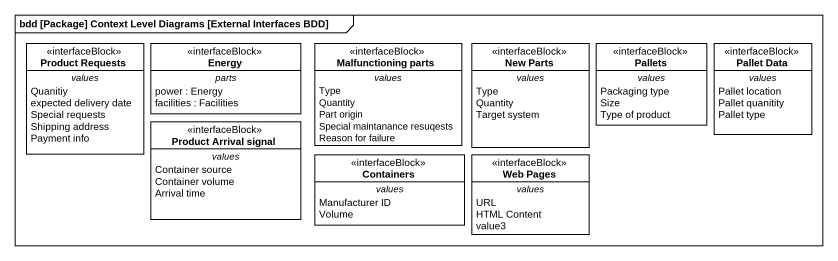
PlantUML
@startuml
mainframe bdd [Package] Context Level Diagrams [External Interfaces BDD]
hide circle
hide empty members
class "Product Requests" as Product_Requests <<interfaceBlock>> {
  -- values --
  Quanitiy
  expected delivery date
  Special requests
  Shipping address
  Payment info
}
class Energy <<interfaceBlock>> {
  -- parts --
  power : Energy
  facilities : Facilities
}
class "Malfunctioning parts" as Malfunctioning_parts <<interfaceBlock>> {
  -- values --
  Type
  Quantity
  Part origin
  Special maintanance resuqests
  Reason for failure
}
class "New Parts" as New_Parts <<interfaceBlock>> {
  -- values --
  Type
  Quantity
  Target system
}
class Pallets <<interfaceBlock>> {
  -- values --
  Packaging type
  Size
  Type of product
}
class "Pallet Data" as Pallet_Data <<interfaceBlock>> {
  -- values --
  Pallet location
  Pallet quanitity
  Pallet type
}
class "Product Arrival signal" as Product_Arrival_signal <<interfaceBlock>> {
  -- values --
  Container source
  Container volume
  Arrival time
}
class Containers <<interfaceBlock>> {
  -- values --
  Manufacturer ID
  Volume
}
class "Web Pages" as Web_Pages <<interfaceBlock>> {
  -- values --
  URL
  HTML Content
  value3
}
@enduml
